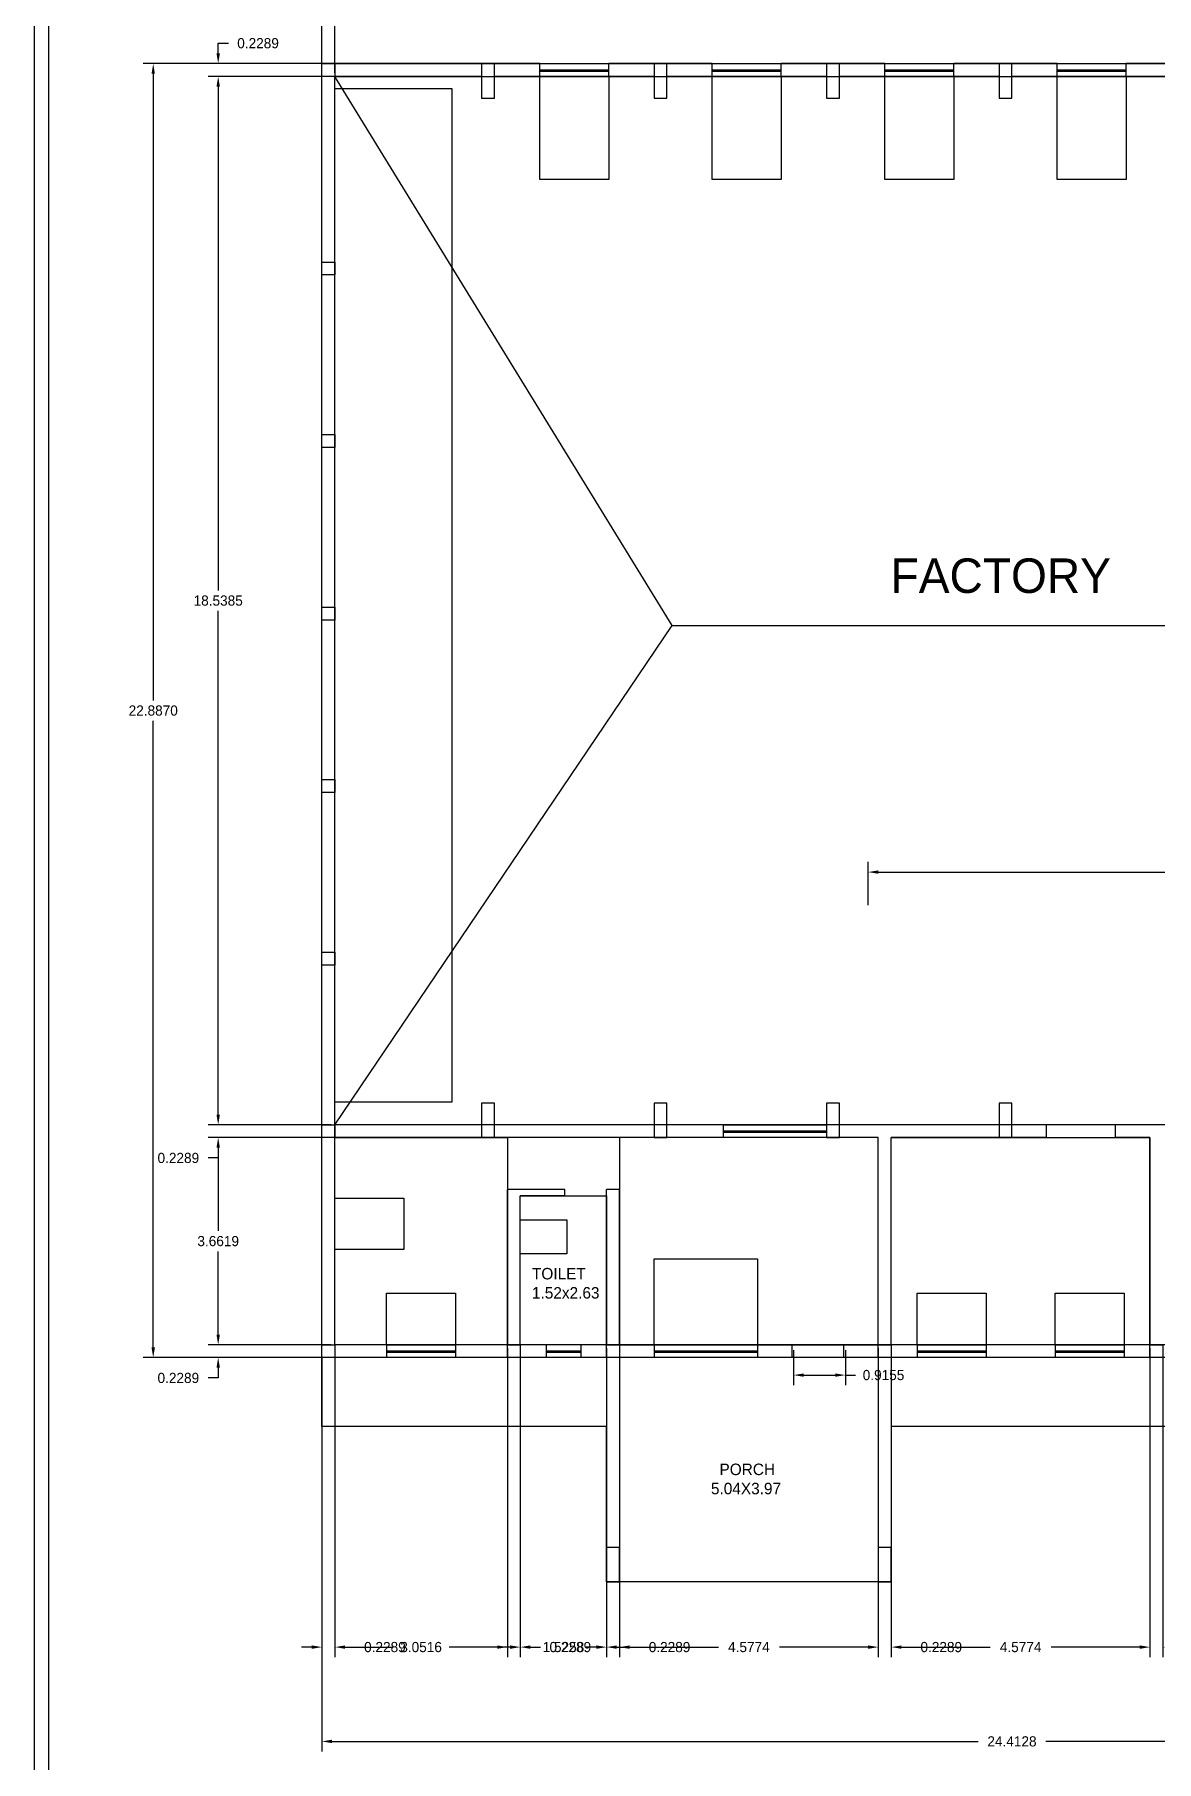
# Model space of a CAD drawing. Header units: metres. Extents: x 2266903 to 2267229, y 4174 to 4381.
# Drawn here: x 2267130.78 to 2267150.62, y 4224.98 to 4255.52 of the extents above; entities that cross this region are included whole.
import ezdxf

# ---------------------------------------------------------------- set-up
doc = ezdxf.new("R2010")
doc.units = ezdxf.units.M
doc.header["$LTSCALE"] = 3.5
doc.header["$MEASUREMENT"] = 0
doc.linetypes.add('CABLIN', pattern=[0.35, 0.25, -0.1])
doc.layers.get('0').update_dxf_attribs({"linetype": 'CONTINUOUS'})
for name, color, linetype, plot in [('BLK_1_COVERED_AREA', 140, 'CONTINUOUS', False), ('BLK_1_FLR_0_BLT_UP_AREA', 1, 'CONTINUOUS', False), ('PLAN_INFO', 1, 'CONTINUOUS', False)]:
    doc.layers.add(name, color=color, linetype=linetype, plot=plot)
for name, color, linetype in [('BLK_1_FLR_0_CARPET_AREA', 10, 'CONTINUOUS'), ('BLK_1_FLR_0_EXIT_WIDTH_DOOR', 2, 'CONTINUOUS'), ('BLK_1_FLR_0_REGULAR_ROOM_1', 117, 'CONTINUOUS'), ('BLK_1_FLR_0_REGULAR_ROOM_2', 117, 'CONTINUOUS'), ('BLK_1_FLR_0_REGULAR_ROOM_3', 117, 'CONTINUOUS'), ('BLK_1_FLR_0_REGULAR_ROOM_4', 117, 'CONTINUOUS'), ('BLK_1_FLR_0_ROOM_1_LIGHT_VENTILATION_1', 232, 'CONTINUOUS'), ('BLK_1_FLR_0_ROOM_1_LIGHT_VENTILATION_2', 232, 'CONTINUOUS'), ('BLK_1_FLR_0_ROOM_1_LIGHT_VENTILATION_3', 232, 'CONTINUOUS'), ('BLK_1_FLR_0_ROOM_1_LIGHT_VENTILATION_4', 232, 'CONTINUOUS'), ('BLK_1_FLR_0_WASH', 243, 'CONTINUOUS'), ('BLK_1_FLR_0_WATER_CLOSET', 213, 'CONTINUOUS')]:
    doc.layers.add(name, color=color, linetype=linetype)
doc.layers.add('DIST_EXIT', color=7, linetype='CONTINUOUS', lineweight=0)
doc.dimstyles.get("Standard").update_dxf_attribs({"dimtxt": 0.18, "dimasz": 0.18, "dimexe": 0.18, "dimexo": 0.0625, "dimgap": 0.09, "dimtad": 0, "dimtih": 1, "dimtoh": 1, "dimdec": 4, "dimzin": 0, "dimdsep": 46, "dimtxsty": 'Standard', "dimcen": 0.09, "dimadec": 0, "dimazin": 0, "dimtfac": 1, "dimtdec": 4, "dimtofl": 0, "dimtmove": 0, "dimatfit": 3, "dimfxl": 0, "dimtolj": 1, "dimtzin": 0, "dimarcsym": 0})

# ---------------------------------------------------------------- blocks, each defined once
blk = doc.blocks.new('*D121')
at = {"color": 0, "lineweight": -2}
for p, q in [((2267135.86, 4255.07), (2267135.86, 4256.544)), ((2267136.089, 4254.841), (2267136.089, 4256.544)), ((2267135.68, 4256.364), (2267135.5, 4256.364)), ((2267136.269, 4256.364), (2267136.449, 4256.364))]:
    blk.add_line(p, q, dxfattribs=at)
at = {"color": 0}
for points in [[(2267135.68, 4256.394), (2267135.68, 4256.334), (2267135.86, 4256.364)], [(2267136.269, 4256.394), (2267136.269, 4256.334), (2267136.089, 4256.364)]]:
    blk.add_solid(points, dxfattribs=at)
at = {"color": 0, "insert": (2267134.975, 4256.364), "char_height": 0.18, "attachment_point": 5}
blk.add_mtext('\\A1;0.2289', dxfattribs=at)
blk = doc.blocks.new('*D122')
at = {"color": 0, "lineweight": -2}
for p, q in [((2267136.089, 4254.841), (2267136.089, 4256.544)), ((2267160.044, 4254.841), (2267160.044, 4256.544)), ((2267136.269, 4256.364), (2267147.466, 4256.364)), ((2267159.864, 4256.364), (2267148.666, 4256.364))]:
    blk.add_line(p, q, dxfattribs=at)
at = {"color": 0}
for points in [[(2267136.269, 4256.394), (2267136.269, 4256.334), (2267136.089, 4256.364)], [(2267159.864, 4256.394), (2267159.864, 4256.334), (2267160.044, 4256.364)]]:
    blk.add_solid(points, dxfattribs=at)
at = {"color": 0, "insert": (2267148.066, 4256.364), "char_height": 0.18, "attachment_point": 5}
blk.add_mtext('\\A1;23.9551', dxfattribs=at)
blk = doc.blocks.new('*D169')
at = {"color": 0, "lineweight": -2}
for p, q in [((2267135.86, 4254.241), (2267135.86, 4257.793)), ((2267160.272, 4254.241), (2267160.272, 4257.793)), ((2267136.04, 4257.613), (2267147.466, 4257.613)), ((2267160.092, 4257.613), (2267148.666, 4257.613))]:
    blk.add_line(p, q, dxfattribs=at)
at = {"color": 0}
for points in [[(2267136.04, 4257.643), (2267136.04, 4257.583), (2267135.86, 4257.613)], [(2267160.092, 4257.643), (2267160.092, 4257.583), (2267160.272, 4257.613)]]:
    blk.add_solid(points, dxfattribs=at)
at = {"color": 0, "insert": (2267148.066, 4257.613), "char_height": 0.18, "attachment_point": 5}
blk.add_mtext('\\A1;24.4128', dxfattribs=at)
blk = doc.blocks.new('*D125')
at = {"color": 0, "lineweight": -2}
for p, q in [((2267134.025, 4232.529), (2267134.025, 4232.709)), ((2267136.026, 4232.349), (2267133.845, 4232.349)), ((2267135.797, 4232.12), (2267133.845, 4232.12)), ((2267134.025, 4231.94), (2267134.025, 4231.76)), ((2267134.025, 4231.76), (2267133.845, 4231.76))]:
    blk.add_line(p, q, dxfattribs=at)
at = {"color": 0}
for points in [[(2267133.995, 4232.529), (2267134.055, 4232.529), (2267134.025, 4232.349)], [(2267133.995, 4231.94), (2267134.055, 4231.94), (2267134.025, 4232.12)]]:
    blk.add_solid(points, dxfattribs=at)
at = {"color": 0, "insert": (2267133.32, 4231.76), "char_height": 0.18, "attachment_point": 5}
blk.add_mtext('\\A1;0.2289', dxfattribs=at)
blk = doc.blocks.new('*D126')
at = {"color": 0, "lineweight": -2}
for p, q in [((2267136.026, 4236.011), (2267133.845, 4236.011)), ((2267134.025, 4235.831), (2267134.025, 4234.36)), ((2267134.025, 4232.529), (2267134.025, 4234)), ((2267136.026, 4232.349), (2267133.845, 4232.349))]:
    blk.add_line(p, q, dxfattribs=at)
at = {"color": 0}
for points in [[(2267133.995, 4235.831), (2267134.055, 4235.831), (2267134.025, 4236.011)], [(2267133.995, 4232.529), (2267134.055, 4232.529), (2267134.025, 4232.349)]]:
    blk.add_solid(points, dxfattribs=at)
at = {"color": 0, "insert": (2267134.025, 4234.18), "char_height": 0.18, "attachment_point": 5}
blk.add_mtext('\\A1;3.6619', dxfattribs=at)
blk = doc.blocks.new('*D127')
at = {"color": 0, "lineweight": -2}
for p, q in [((2267134.025, 4236.42), (2267134.025, 4236.6)), ((2267136.026, 4236.24), (2267133.845, 4236.24)), ((2267136.026, 4236.011), (2267133.845, 4236.011)), ((2267134.025, 4235.831), (2267134.025, 4235.651)), ((2267134.025, 4235.651), (2267133.845, 4235.651))]:
    blk.add_line(p, q, dxfattribs=at)
at = {"color": 0}
for points in [[(2267133.995, 4236.42), (2267134.055, 4236.42), (2267134.025, 4236.24)], [(2267133.995, 4235.831), (2267134.055, 4235.831), (2267134.025, 4236.011)]]:
    blk.add_solid(points, dxfattribs=at)
at = {"color": 0, "insert": (2267133.32, 4235.651), "char_height": 0.18, "attachment_point": 5}
blk.add_mtext('\\A1;0.2289', dxfattribs=at)
blk = doc.blocks.new('*D128')
at = {"color": 0, "lineweight": -2}
for p, q in [((2267136.026, 4254.778), (2267133.845, 4254.778)), ((2267134.025, 4254.598), (2267134.025, 4245.689)), ((2267134.025, 4236.42), (2267134.025, 4245.329)), ((2267136.026, 4236.24), (2267133.845, 4236.24))]:
    blk.add_line(p, q, dxfattribs=at)
at = {"color": 0}
for points in [[(2267133.995, 4254.598), (2267134.055, 4254.598), (2267134.025, 4254.778)], [(2267133.995, 4236.42), (2267134.055, 4236.42), (2267134.025, 4236.24)]]:
    blk.add_solid(points, dxfattribs=at)
at = {"color": 0, "insert": (2267134.025, 4245.509), "char_height": 0.18, "attachment_point": 5}
blk.add_mtext('\\A1;18.5385', dxfattribs=at)
blk = doc.blocks.new('*D129')
at = {"color": 0, "lineweight": -2}
for p, q in [((2267134.025, 4255.187), (2267134.025, 4255.367)), ((2267134.025, 4255.367), (2267134.205, 4255.367)), ((2267135.797, 4255.007), (2267133.845, 4255.007)), ((2267136.026, 4254.778), (2267133.845, 4254.778)), ((2267134.025, 4254.598), (2267134.025, 4254.418))]:
    blk.add_line(p, q, dxfattribs=at)
at = {"color": 0}
for points in [[(2267133.995, 4255.187), (2267134.055, 4255.187), (2267134.025, 4255.007)], [(2267133.995, 4254.598), (2267134.055, 4254.598), (2267134.025, 4254.778)]]:
    blk.add_solid(points, dxfattribs=at)
at = {"color": 0, "insert": (2267134.73, 4255.367), "char_height": 0.18, "attachment_point": 5}
blk.add_mtext('\\A1;0.2289', dxfattribs=at)
blk = doc.blocks.new('*D130')
at = {"color": 0, "lineweight": -2}
for p, q in [((2267137.059, 4255.007), (2267132.696, 4255.007)), ((2267132.876, 4254.827), (2267132.876, 4243.744)), ((2267132.876, 4232.3), (2267132.876, 4243.384)), ((2267137.059, 4232.12), (2267132.696, 4232.12))]:
    blk.add_line(p, q, dxfattribs=at)
at = {"color": 0}
for points in [[(2267132.846, 4254.827), (2267132.906, 4254.827), (2267132.876, 4255.007)], [(2267132.846, 4232.3), (2267132.906, 4232.3), (2267132.876, 4232.12)]]:
    blk.add_solid(points, dxfattribs=at)
at = {"color": 0, "insert": (2267132.876, 4243.564), "char_height": 0.18, "attachment_point": 5}
blk.add_mtext('\\A1;22.8870', dxfattribs=at)
blk = doc.blocks.new('*D52')
at = {"color": 0, "lineweight": -2}
for p, q in [((2267136.089, 4232.287), (2267136.089, 4226.82)), ((2267135.86, 4232.058), (2267135.86, 4226.82)), ((2267135.68, 4227), (2267135.5, 4227)), ((2267136.269, 4227), (2267136.449, 4227))]:
    blk.add_line(p, q, dxfattribs=at)
at = {"color": 0}
for points in [[(2267135.68, 4227.03), (2267135.68, 4226.97), (2267135.86, 4227)], [(2267136.269, 4227.03), (2267136.269, 4226.97), (2267136.089, 4227)]]:
    blk.add_solid(points, dxfattribs=at)
at = {"color": 0, "insert": (2267136.974, 4227), "char_height": 0.18, "attachment_point": 5}
blk.add_mtext('\\A1;0.2289', dxfattribs=at)
blk = doc.blocks.new('*D137')
at = {"color": 0, "lineweight": -2}
for p, q in [((2267136.089, 4232.287), (2267136.089, 4226.82)), ((2267139.14, 4232.287), (2267139.14, 4226.82)), ((2267136.269, 4227), (2267137.119, 4227)), ((2267138.96, 4227), (2267138.109, 4227))]:
    blk.add_line(p, q, dxfattribs=at)
at = {"color": 0}
for points in [[(2267136.269, 4227.03), (2267136.269, 4226.97), (2267136.089, 4227)], [(2267138.96, 4227.03), (2267138.96, 4226.97), (2267139.14, 4227)]]:
    blk.add_solid(points, dxfattribs=at)
at = {"color": 0, "insert": (2267137.614, 4227), "char_height": 0.18, "attachment_point": 5}
blk.add_mtext('\\A1;3.0516', dxfattribs=at)
blk = doc.blocks.new('*D53')
at = {"color": 0, "lineweight": -2}
for p, q in [((2267139.14, 4232.287), (2267139.14, 4226.82)), ((2267139.369, 4232.287), (2267139.369, 4226.82)), ((2267138.96, 4227), (2267138.78, 4227)), ((2267139.549, 4227), (2267139.729, 4227))]:
    blk.add_line(p, q, dxfattribs=at)
at = {"color": 0}
for points in [[(2267138.96, 4227.03), (2267138.96, 4226.97), (2267139.14, 4227)], [(2267139.549, 4227.03), (2267139.549, 4226.97), (2267139.369, 4227)]]:
    blk.add_solid(points, dxfattribs=at)
at = {"color": 0, "insert": (2267140.254, 4227), "char_height": 0.18, "attachment_point": 5}
blk.add_mtext('\\A1;0.2289', dxfattribs=at)
blk = doc.blocks.new('*D54')
at = {"color": 0, "lineweight": -2}
for p, q in [((2267139.369, 4232.287), (2267139.369, 4226.82)), ((2267140.895, 4232.287), (2267140.895, 4226.82)), ((2267139.189, 4227), (2267139.009, 4227)), ((2267141.075, 4227), (2267141.255, 4227))]:
    blk.add_line(p, q, dxfattribs=at)
at = {"color": 0}
for points in [[(2267139.189, 4227.03), (2267139.189, 4226.97), (2267139.369, 4227)], [(2267141.075, 4227.03), (2267141.075, 4226.97), (2267140.895, 4227)]]:
    blk.add_solid(points, dxfattribs=at)
at = {"color": 0, "insert": (2267140.132, 4227), "char_height": 0.18, "attachment_point": 5}
blk.add_mtext('\\A1;1.5258', dxfattribs=at)
blk = doc.blocks.new('*D55')
at = {"color": 0, "lineweight": -2}
for p, q in [((2267140.895, 4232.287), (2267140.895, 4226.82)), ((2267141.124, 4232.287), (2267141.124, 4226.82)), ((2267140.715, 4227), (2267140.535, 4227)), ((2267141.304, 4227), (2267141.484, 4227))]:
    blk.add_line(p, q, dxfattribs=at)
at = {"color": 0}
for points in [[(2267140.715, 4227.03), (2267140.715, 4226.97), (2267140.895, 4227)], [(2267141.304, 4227.03), (2267141.304, 4226.97), (2267141.124, 4227)]]:
    blk.add_solid(points, dxfattribs=at)
at = {"color": 0, "insert": (2267142.009, 4227), "char_height": 0.18, "attachment_point": 5}
blk.add_mtext('\\A1;0.2289', dxfattribs=at)
blk = doc.blocks.new('*D138')
at = {"color": 0, "lineweight": -2}
for p, q in [((2267141.124, 4232.287), (2267141.124, 4226.82)), ((2267145.701, 4232.287), (2267145.701, 4226.82)), ((2267141.304, 4227), (2267142.872, 4227)), ((2267145.521, 4227), (2267143.952, 4227))]:
    blk.add_line(p, q, dxfattribs=at)
at = {"color": 0}
for points in [[(2267141.304, 4227.03), (2267141.304, 4226.97), (2267141.124, 4227)], [(2267145.521, 4227.03), (2267145.521, 4226.97), (2267145.701, 4227)]]:
    blk.add_solid(points, dxfattribs=at)
at = {"color": 0, "insert": (2267143.412, 4227), "char_height": 0.18, "attachment_point": 5}
blk.add_mtext('\\A1;4.5774', dxfattribs=at)
blk = doc.blocks.new('*D56')
at = {"color": 0, "lineweight": -2}
for p, q in [((2267145.701, 4232.287), (2267145.701, 4226.82)), ((2267145.93, 4232.287), (2267145.93, 4226.82)), ((2267145.521, 4227), (2267145.341, 4227)), ((2267146.11, 4227), (2267146.29, 4227))]:
    blk.add_line(p, q, dxfattribs=at)
at = {"color": 0}
for points in [[(2267145.521, 4227.03), (2267145.521, 4226.97), (2267145.701, 4227)], [(2267146.11, 4227.03), (2267146.11, 4226.97), (2267145.93, 4227)]]:
    blk.add_solid(points, dxfattribs=at)
at = {"color": 0, "insert": (2267146.815, 4227), "char_height": 0.18, "attachment_point": 5}
blk.add_mtext('\\A1;0.2289', dxfattribs=at)
blk = doc.blocks.new('*D57')
at = {"color": 0, "lineweight": -2}
for p, q in [((2267145.93, 4232.287), (2267145.93, 4226.82)), ((2267150.507, 4232.287), (2267150.507, 4226.82)), ((2267146.11, 4227), (2267147.679, 4227)), ((2267150.327, 4227), (2267148.759, 4227))]:
    blk.add_line(p, q, dxfattribs=at)
at = {"color": 0}
for points in [[(2267146.11, 4227.03), (2267146.11, 4226.97), (2267145.93, 4227)], [(2267150.327, 4227.03), (2267150.327, 4226.97), (2267150.507, 4227)]]:
    blk.add_solid(points, dxfattribs=at)
at = {"color": 0, "insert": (2267148.219, 4227), "char_height": 0.18, "attachment_point": 5}
blk.add_mtext('\\A1;4.5774', dxfattribs=at)
blk = doc.blocks.new('*D58')
at = {"color": 0, "lineweight": -2}
for p, q in [((2267150.507, 4232.287), (2267150.507, 4226.82)), ((2267150.736, 4232.287), (2267150.736, 4226.82)), ((2267150.327, 4227), (2267150.147, 4227)), ((2267150.916, 4227), (2267151.096, 4227))]:
    blk.add_line(p, q, dxfattribs=at)
at = {"color": 0}
for points in [[(2267150.327, 4227.03), (2267150.327, 4226.97), (2267150.507, 4227)], [(2267150.916, 4227.03), (2267150.916, 4226.97), (2267150.736, 4227)]]:
    blk.add_solid(points, dxfattribs=at)
at = {"color": 0, "insert": (2267151.621, 4227), "char_height": 0.18, "attachment_point": 5}
blk.add_mtext('\\A1;0.2289', dxfattribs=at)
blk = doc.blocks.new('*D143')
at = {"color": 0, "lineweight": -2}
for p, q in [((2267135.86, 4230.837), (2267135.86, 4225.152)), ((2267160.272, 4230.837), (2267160.272, 4225.152)), ((2267136.04, 4225.332), (2267147.466, 4225.332)), ((2267160.092, 4225.332), (2267148.666, 4225.332))]:
    blk.add_line(p, q, dxfattribs=at)
at = {"color": 0}
for points in [[(2267136.04, 4225.362), (2267136.04, 4225.302), (2267135.86, 4225.332)], [(2267160.092, 4225.362), (2267160.092, 4225.302), (2267160.272, 4225.332)]]:
    blk.add_solid(points, dxfattribs=at)
at = {"color": 0, "insert": (2267148.066, 4225.332), "char_height": 0.18, "attachment_point": 5}
blk.add_mtext('\\A1;24.4128', dxfattribs=at)
blk = doc.blocks.new('*D87')
at = {"layer": 'BLK_1_FLR_0_EXIT_WIDTH_DOOR', "color": 0, "lineweight": -2}
for p, q in [((2267144.203, 4232.255), (2267144.203, 4231.631)), ((2267145.119, 4232.255), (2267145.119, 4231.631)), ((2267144.383, 4231.811), (2267144.939, 4231.811)), ((2267145.119, 4231.811), (2267145.299, 4231.811))]:
    blk.add_line(p, q, dxfattribs=at)
at = {"layer": 'BLK_1_FLR_0_EXIT_WIDTH_DOOR', "color": 0}
for points in [[(2267144.383, 4231.841), (2267144.383, 4231.781), (2267144.203, 4231.811)], [(2267144.939, 4231.841), (2267144.939, 4231.781), (2267145.119, 4231.811)]]:
    blk.add_solid(points, dxfattribs=at)
at = {"layer": 'BLK_1_FLR_0_EXIT_WIDTH_DOOR', "color": 0, "insert": (2267145.794, 4231.811), "char_height": 0.18, "attachment_point": 5}
blk.add_mtext('\\A1;0.9155', dxfattribs=at)
blk = doc.blocks.new('*D89')
at = {"layer": 'DIST_EXIT', "color": 0, "lineweight": -2}
for p, q in [((2267145.523, 4240.123), (2267145.523, 4240.888)), ((2267145.703, 4240.708), (2267152.197, 4240.708)), ((2267159.892, 4240.708), (2267153.397, 4240.708)), ((2267160.072, 4240.123), (2267160.072, 4240.888))]:
    blk.add_line(p, q, dxfattribs=at)
at = {"layer": 'DIST_EXIT', "color": 0}
for points in [[(2267145.703, 4240.738), (2267145.703, 4240.678), (2267145.523, 4240.708)], [(2267159.892, 4240.738), (2267159.892, 4240.678), (2267160.072, 4240.708)]]:
    blk.add_solid(points, dxfattribs=at)
at = {"layer": 'DIST_EXIT', "color": 0, "insert": (2267152.797, 4240.708), "char_height": 0.18, "attachment_point": 5}
blk.add_mtext('\\A1;14.5489', dxfattribs=at)

msp = doc.modelspace()

# ---------------------------------------------------------------- linework, layer by layer
for p, q in [((2267139.712327, 4255.007174), (2267135.859682, 4255.007174)), ((2267135.859682, 4232.120174), (2267135.859682, 4255.007174)), ((2267138.682412, 4254.778304), (2267136.088552, 4254.778304)), ((2267136.088552, 4236.239834), (2267136.088552, 4254.778304)), ((2267142.054751, 4245.066496), (2267136.088552, 4254.778304)), ((2267139.712327, 4254.778304), (2267138.911282, 4254.778304)), ((2267139.712327, 4254.778304), (2267139.712327, 4255.007174)), ((2267139.712327, 4255.007174), (2267140.932967, 4255.007174)), ((2267140.932967, 4254.892739), (2267139.712327, 4254.892739)), ((2267140.932967, 4254.867309), (2267139.712327, 4254.867309)), ((2267140.932967, 4254.778304), (2267139.712327, 4254.778304)), ((2267142.763927, 4255.007174), (2267140.932967, 4255.007174)), ((2267140.932967, 4254.778304), (2267140.932967, 4255.007174)), ((2267141.734012, 4254.778304), (2267140.932967, 4254.778304)), ((2267142.763927, 4254.778304), (2267141.962882, 4254.778304)), ((2267142.763927, 4254.778304), (2267142.763927, 4255.007174)), ((2267142.763927, 4255.007174), (2267143.984567, 4255.007174)), ((2267143.984567, 4254.892739), (2267142.763927, 4254.892739)), ((2267143.984567, 4254.867309), (2267142.763927, 4254.867309)), ((2267143.984567, 4254.778304), (2267142.763927, 4254.778304)), ((2267145.815527, 4255.007174), (2267143.984567, 4255.007174)), ((2267143.984567, 4254.778304), (2267143.984567, 4255.007174)), ((2267144.785612, 4254.778304), (2267143.984567, 4254.778304)), ((2267145.815527, 4254.778304), (2267145.014482, 4254.778304)), ((2267145.815527, 4254.778304), (2267145.815527, 4255.007174)), ((2267145.815527, 4255.007174), (2267147.036167, 4255.007174)), ((2267147.036167, 4254.892739), (2267145.815527, 4254.892739)), ((2267147.036167, 4254.867309), (2267145.815527, 4254.867309)), ((2267147.036167, 4254.778304), (2267145.815527, 4254.778304)), ((2267148.867127, 4255.007174), (2267147.036167, 4255.007174)), ((2267147.036167, 4254.778304), (2267147.036167, 4255.007174)), ((2267147.837212, 4254.778304), (2267147.036167, 4254.778304)), ((2267148.867127, 4254.778304), (2267148.066082, 4254.778304)), ((2267148.867127, 4254.778304), (2267148.867127, 4255.007174)), ((2267148.867127, 4255.007174), (2267150.087767, 4255.007174)), ((2267150.087767, 4254.892739), (2267148.867127, 4254.892739)), ((2267150.087767, 4254.867309), (2267148.867127, 4254.867309)), ((2267150.087767, 4254.778304), (2267148.867127, 4254.778304)), ((2267151.918727, 4255.007174), (2267150.087767, 4255.007174)), ((2267150.087767, 4254.778304), (2267150.087767, 4255.007174)), ((2267150.888812, 4254.778304), (2267150.087767, 4254.778304)), ((2267136.088552, 4236.239834), (2267142.054751, 4245.066496)), ((2267142.054751, 4245.066496), (2267154.077414, 4245.066496)), ((2267138.682412, 4236.239834), (2267136.088552, 4236.239834)), ((2267141.734012, 4236.239834), (2267138.911282, 4236.239834)), ((2267142.954652, 4236.239834), (2267144.785612, 4236.239834)), ((2267142.954652, 4236.239834), (2267142.954652, 4236.010964)), ((2267144.785612, 4236.125399), (2267142.954652, 4236.125399)), ((2267144.785612, 4236.099969), (2267142.954652, 4236.099969)), ((2267147.837212, 4236.239834), (2267145.014482, 4236.239834)), ((2267148.676402, 4236.239834), (2267148.066082, 4236.239834)), ((2267148.676402, 4236.010964), (2267148.676402, 4236.239834)), ((2267149.897042, 4236.239834), (2267148.676402, 4236.239834)), ((2267150.888812, 4236.239834), (2267149.897042, 4236.239834)), ((2267149.897042, 4236.010964), (2267149.897042, 4236.239834)), ((2267141.123692, 4236.010964), (2267136.088552, 4236.010964)), ((2267136.088552, 4232.349044), (2267136.088552, 4236.010964)), ((2267141.962882, 4236.010964), (2267141.123692, 4236.010964)), ((2267144.785612, 4236.010964), (2267142.954652, 4236.010964)), ((2267145.701092, 4236.010964), (2267144.785612, 4236.010964)), ((2267145.701092, 4232.349044), (2267145.701092, 4236.010964)), ((2267148.676402, 4236.010964), (2267145.929962, 4236.010964)), ((2267145.929962, 4232.349044), (2267145.929962, 4236.010964)), ((2267150.507362, 4236.010964), (2267149.897042, 4236.010964)), ((2267150.507362, 4232.349044), (2267150.507362, 4236.010964)), ((2267140.157352, 4235.095484), (2267139.140152, 4235.095484)), ((2267139.140152, 4232.349044), (2267139.140152, 4235.095484)), ((2267140.157352, 4234.981049), (2267139.369022, 4234.981049)), ((2267139.369022, 4232.349044), (2267139.369022, 4234.981049)), ((2267140.157352, 4234.981049), (2267140.157352, 4235.095484)), ((2267141.123692, 4235.095484), (2267140.894822, 4235.095484)), ((2267140.894822, 4232.349044), (2267140.894822, 4235.095484)), ((2267141.123692, 4232.349044), (2267141.123692, 4235.095484)), ((2267137.004032, 4232.120174), (2267135.859682, 4232.120174)), ((2267137.004032, 4232.349044), (2267136.088552, 4232.349044)), ((2267137.004032, 4232.349044), (2267137.004032, 4232.120174)), ((2267137.004032, 4232.349044), (2267138.224672, 4232.349044)), ((2267138.224672, 4232.234609), (2267137.004032, 4232.234609)), ((2267138.224672, 4232.209179), (2267137.004032, 4232.209179)), ((2267138.224672, 4232.120174), (2267137.004032, 4232.120174)), ((2267139.140152, 4232.349044), (2267138.224672, 4232.349044)), ((2267138.224672, 4232.349044), (2267138.224672, 4232.120174)), ((2267139.826762, 4232.120174), (2267138.224672, 4232.120174)), ((2267139.140152, 4232.120174), (2267139.140152, 4230.899534)), ((2267139.826762, 4232.349044), (2267139.369022, 4232.349044)), ((2267139.369022, 4232.120174), (2267139.369022, 4230.899534)), ((2267139.826762, 4232.349044), (2267139.826762, 4232.120174)), ((2267140.437082, 4232.349044), (2267139.826762, 4232.349044)), ((2267140.437082, 4232.234609), (2267139.826762, 4232.234609)), ((2267140.437082, 4232.209179), (2267139.826762, 4232.209179)), ((2267140.437082, 4232.120174), (2267139.826762, 4232.120174)), ((2267140.894822, 4232.349044), (2267140.437082, 4232.349044)), ((2267140.437082, 4232.349044), (2267140.437082, 4232.120174)), ((2267141.734012, 4232.120174), (2267140.437082, 4232.120174)), ((2267140.894822, 4232.120174), (2267140.894822, 4228.153094)), ((2267141.734012, 4232.349044), (2267141.123692, 4232.349044)), ((2267141.734012, 4232.349044), (2267141.734012, 4232.120174)), ((2267141.734012, 4232.349044), (2267143.564972, 4232.349044)), ((2267143.564972, 4232.234609), (2267141.734012, 4232.234609)), ((2267143.564972, 4232.209179), (2267141.734012, 4232.209179)), ((2267143.564972, 4232.120174), (2267141.734012, 4232.120174)), ((2267144.175292, 4232.349044), (2267143.564972, 4232.349044)), ((2267143.564972, 4232.349044), (2267143.564972, 4232.120174)), ((2267144.175292, 4232.120174), (2267143.564972, 4232.120174)), ((2267144.175292, 4232.120174), (2267144.175292, 4232.349044)), ((2267145.090772, 4232.120174), (2267144.175292, 4232.120174)), ((2267145.701092, 4232.349044), (2267145.090772, 4232.349044)), ((2267145.090772, 4232.120174), (2267145.090772, 4232.349044)), ((2267146.387702, 4232.120174), (2267145.090772, 4232.120174)), ((2267146.387702, 4232.349044), (2267145.929962, 4232.349044)), ((2267145.929962, 4232.120174), (2267145.929962, 4228.153094)), ((2267146.387702, 4232.349044), (2267146.387702, 4232.120174)), ((2267146.387702, 4232.349044), (2267147.608342, 4232.349044)), ((2267147.608342, 4232.234609), (2267146.387702, 4232.234609)), ((2267147.608342, 4232.209179), (2267146.387702, 4232.209179)), ((2267147.608342, 4232.120174), (2267146.387702, 4232.120174)), ((2267148.828982, 4232.349044), (2267147.608342, 4232.349044)), ((2267147.608342, 4232.349044), (2267147.608342, 4232.120174)), ((2267148.828982, 4232.120174), (2267147.608342, 4232.120174)), ((2267148.828982, 4232.349044), (2267148.828982, 4232.120174)), ((2267148.828982, 4232.349044), (2267150.049622, 4232.349044)), ((2267150.049622, 4232.234609), (2267148.828982, 4232.234609)), ((2267150.049622, 4232.209179), (2267148.828982, 4232.209179)), ((2267150.049622, 4232.120174), (2267148.828982, 4232.120174)), ((2267150.507362, 4232.349044), (2267150.049622, 4232.349044)), ((2267150.049622, 4232.349044), (2267150.049622, 4232.120174)), ((2267151.460987, 4232.120174), (2267150.049622, 4232.120174)), ((2267150.507362, 4232.120174), (2267150.507362, 4230.899534)), ((2267140.894822, 4230.899534), (2267135.859682, 4230.899534)), ((2267156.076532, 4230.899534), (2267145.929962, 4230.899534)), ((2267145.929962, 4228.153094), (2267140.894822, 4228.153094))]:
    msp.add_line(p, q)
at = {"color": 4, "linetype": 'CABLIN', "lineweight": 25}
msp.add_line((2267135.859682, 4232.120174), (2267135.859682, 4230.899534), dxfattribs=at)
at = {"color": 0}
for points in [[(2267130.776248, 4279.54691), (2267228.706137, 4279.54691), (2267228.706137, 4209.444695), (2267130.776248, 4209.444695)], [(2267131.026248, 4279.29691), (2267228.456137, 4279.29691), (2267228.456137, 4209.694695), (2267131.026248, 4209.694695)]]:
    msp.add_lwpolyline(points, close=True, dxfattribs=at)
msp.add_lwpolyline([(2267212.831818, 4209.694695), (2267131.026248, 4209.694695), (2267131.026248, 4279.29691), (2267212.831818, 4279.29691), (2267212.831818, 4232.270406)], dxfattribs=at)
for points in [[(2267135.859682, 4254.778304), (2267135.859682, 4255.007174), (2267136.088552, 4255.007174), (2267136.088552, 4254.778304)], [(2267138.911282, 4254.396854), (2267138.911282, 4255.007174), (2267138.682412, 4255.007174), (2267138.682412, 4254.396854)], [(2267141.962882, 4254.396854), (2267141.962882, 4255.007174), (2267141.734012, 4255.007174), (2267141.734012, 4254.396854)], [(2267145.014482, 4254.396854), (2267145.014482, 4255.007174), (2267144.785612, 4255.007174), (2267144.785612, 4254.396854)], [(2267148.066082, 4254.396854), (2267148.066082, 4255.007174), (2267147.837212, 4255.007174), (2267147.837212, 4254.396854)], [(2267135.859682, 4251.268964), (2267135.859682, 4251.497834), (2267136.088552, 4251.497834), (2267136.088552, 4251.268964)], [(2267135.859682, 4248.217364), (2267135.859682, 4248.446234), (2267136.088552, 4248.446234), (2267136.088552, 4248.217364)], [(2267135.859682, 4245.165764), (2267135.859682, 4245.394634), (2267136.088552, 4245.394634), (2267136.088552, 4245.165764)], [(2267135.859682, 4242.114164), (2267135.859682, 4242.343034), (2267136.088552, 4242.343034), (2267136.088552, 4242.114164)], [(2267135.859682, 4239.062564), (2267135.859682, 4239.291434), (2267136.088552, 4239.291434), (2267136.088552, 4239.062564)], [(2267138.911282, 4236.010964), (2267138.911282, 4236.621284), (2267138.682412, 4236.621284), (2267138.682412, 4236.010964)], [(2267141.962882, 4236.010964), (2267141.962882, 4236.621284), (2267141.734012, 4236.621284), (2267141.734012, 4236.010964)], [(2267145.014482, 4236.010964), (2267145.014482, 4236.621284), (2267144.785612, 4236.621284), (2267144.785612, 4236.010964)], [(2267148.066082, 4236.010964), (2267148.066082, 4236.621284), (2267147.837212, 4236.621284), (2267147.837212, 4236.010964)], [(2267135.859682, 4236.010964), (2267135.859682, 4236.239834), (2267136.088552, 4236.239834), (2267136.088552, 4236.010964)], [(2267135.859682, 4232.120174), (2267135.859682, 4232.349044), (2267136.088552, 4232.349044), (2267136.088552, 4232.120174)], [(2267139.140152, 4232.120174), (2267139.140152, 4232.349044), (2267139.369022, 4232.349044), (2267139.369022, 4232.120174)], [(2267140.894822, 4232.120174), (2267140.894822, 4232.349044), (2267141.123692, 4232.349044), (2267141.123692, 4232.120174)], [(2267145.701092, 4232.120174), (2267145.701092, 4232.349044), (2267145.929962, 4232.349044), (2267145.929962, 4232.120174)], [(2267150.507362, 4232.120174), (2267150.507362, 4232.349044), (2267150.736232, 4232.349044), (2267150.736232, 4232.120174)], [(2267141.123692, 4228.153094), (2267141.123692, 4228.763414), (2267140.894822, 4228.763414), (2267140.894822, 4228.153094)], [(2267145.929962, 4228.153094), (2267145.929962, 4228.763414), (2267145.701092, 4228.763414), (2267145.701092, 4228.153094)]]:
    msp.add_lwpolyline(points, close=True)
at = {"layer": 'BLK_1_COVERED_AREA'}
msp.add_lwpolyline([(2267135.859682, 4255.007174), (2267160.272482, 4255.007174), (2267160.272482, 4230.899534), (2267145.929962, 4230.899534), (2267145.929962, 4228.153094), (2267140.894822, 4228.153094), (2267140.894822, 4230.899534), (2267135.859682, 4230.899534)], close=True, dxfattribs=at)
at = {"layer": 'BLK_1_FLR_0_BLT_UP_AREA', "color": 45}
msp.add_lwpolyline([(2267135.859682, 4255.007174), (2267160.272482, 4255.007174), (2267160.272482, 4230.899534), (2267145.929962, 4230.899534), (2267145.929962, 4228.153094), (2267140.894822, 4228.153094), (2267140.894822, 4230.899534), (2267135.859682, 4230.899534)], close=True, dxfattribs=at)
at = {"layer": 'BLK_1_FLR_0_CARPET_AREA', "color": 14}
msp.add_lwpolyline([(2267136.088552, 4254.778304), (2267160.043612, 4254.778304), (2267160.043612, 4236.239834), (2267155.847662, 4236.239834), (2267155.847662, 4232.349044), (2267136.088552, 4232.349044), (2267136.088552, 4254.778304)], dxfattribs=at)
at = {"layer": 'BLK_1_FLR_0_REGULAR_ROOM_1', "color": 4, "ltscale": 400}
msp.add_lwpolyline([(2267136.088552, 4254.778304), (2267160.043612, 4254.778304), (2267160.043612, 4236.239834), (2267136.088552, 4236.239834)], close=True, dxfattribs=at)
at = {"layer": 'BLK_1_FLR_0_REGULAR_ROOM_2', "color": 4, "ltscale": 400}
msp.add_lwpolyline([(2267139.140152, 4232.349044), (2267136.088552, 4232.349044), (2267136.088552, 4236.010964), (2267139.140152, 4236.010964)], close=True, dxfattribs=at)
at = {"layer": 'BLK_1_FLR_0_REGULAR_ROOM_3', "color": 4, "ltscale": 400}
msp.add_lwpolyline([(2267145.701092, 4236.010964), (2267141.123692, 4236.010964), (2267141.123692, 4232.349044), (2267145.701092, 4232.349044)], close=True, dxfattribs=at)
at = {"layer": 'BLK_1_FLR_0_REGULAR_ROOM_4', "color": 4, "ltscale": 400}
msp.add_lwpolyline([(2267145.929962, 4236.010964), (2267150.507362, 4236.010964), (2267150.507362, 4232.349044), (2267145.929962, 4232.349044)], close=True, dxfattribs=at)
at = {"layer": 'BLK_1_FLR_0_ROOM_1_LIGHT_VENTILATION_1'}
for points in [[(2267139.712327, 4254.778304), (2267140.932967, 4254.778304), (2267140.932967, 4252.958304), (2267139.712327, 4252.958304)], [(2267142.763927, 4254.778304), (2267143.984567, 4254.778304), (2267143.984567, 4252.958304), (2267142.763927, 4252.958304)], [(2267145.815527, 4254.778304), (2267147.036167, 4254.778304), (2267147.036167, 4252.958304), (2267145.815527, 4252.958304)], [(2267148.867127, 4254.778304), (2267150.087767, 4254.778304), (2267150.087767, 4252.958304), (2267148.867127, 4252.958304)], [(2267136.088552, 4254.567923), (2267138.15653, 4254.567923), (2267138.15653, 4236.640165), (2267136.088552, 4236.640165)]]:
    msp.add_lwpolyline(points, close=True, dxfattribs=at)
at = {"layer": 'BLK_1_FLR_0_ROOM_1_LIGHT_VENTILATION_2'}
for points in [[(2267136.088552, 4234.942385), (2267137.309192, 4234.942385), (2267137.309192, 4234.032385), (2267136.088552, 4234.032385)], [(2267137.004032, 4233.259044), (2267138.224672, 4233.259044), (2267138.224672, 4232.349044), (2267137.004032, 4232.349044)]]:
    msp.add_lwpolyline(points, close=True, dxfattribs=at)
at = {"layer": 'BLK_1_FLR_0_ROOM_1_LIGHT_VENTILATION_3'}
msp.add_lwpolyline([(2267143.564972, 4232.349044), (2267141.734012, 4232.349044), (2267141.734012, 4233.869044), (2267143.564972, 4233.869044)], close=True, dxfattribs=at)
at = {"layer": 'BLK_1_FLR_0_ROOM_1_LIGHT_VENTILATION_4'}
for points in [[(2267146.387702, 4233.259044), (2267147.608342, 4233.259044), (2267147.608342, 4232.349044), (2267146.387702, 4232.349044)], [(2267148.828982, 4233.259044), (2267150.049622, 4233.259044), (2267150.049622, 4232.349044), (2267148.828982, 4232.349044)]]:
    msp.add_lwpolyline(points, close=True, dxfattribs=at)
at = {"layer": 'BLK_1_FLR_0_WASH', "color": 60}
msp.add_lwpolyline([(2267140.193327, 4233.955878), (2267139.369022, 4233.955878), (2267139.369022, 4234.555878), (2267140.193327, 4234.555878)], close=True, dxfattribs=at)
at = {"layer": 'BLK_1_FLR_0_WATER_CLOSET'}
msp.add_lwpolyline([(2267139.369022, 4234.981049), (2267140.894822, 4234.981049), (2267140.894822, 4232.349044), (2267139.369022, 4232.349044)], close=True, dxfattribs=at)

# ---------------------------------------------------------------- texts
at = {"char_height": 0.20344, "attachment_point": 1}
for s, insert in [('TOILET\\P1.52x2.63', (2267139.575052, 4233.706947)), ('  PORCH\\P5.04X3.97', (2267142.74109, 4230.245697))]:
    msp.add_mtext_dynamic_manual_height_columns(s, width=71.25003405, gutter_width=40, heights=[0], dxfattribs=dict(at, insert=insert))
at = {"layer": 'PLAN_INFO', "insert": (2267145.918923, 4246.255164), "char_height": 0.61, "width": 36.17558265, "attachment_point": 1}
msp.add_mtext('FACTORY', dxfattribs=at)

# ---------------------------------------------------------------- dimensions: what is measured, and where the dimension line sits
for p1, p2, distance, picture, middle in [((2267135.859682, 4254.178036), (2267160.272482, 4254.178036), 3.43526, '*D169', (2267148.066082, 4257.613296)), ((2267137.12195, 4255.007174), (2267137.12195, 4232.120174), -4.245738, '*D130', (2267132.876212, 4243.563674)), ((2267135.859682, 4230.899534), (2267160.272482, 4230.899534), -5.56774, '*D143', (2267148.066082, 4225.331794))]:
    dim = msp.add_aligned_dim(p1=p1, p2=p2, distance=distance, dimstyle='Standard')
    dim.commit()
    dim.dimension.update_dxf_attribs({"geometry": picture, "text_midpoint": middle})
for base, p1, p2, picture, middle in [((2267135.859682, 4256.364013), (2267136.088552, 4254.778304), (2267135.859682, 4255.007174), '*D121', (2267134.974682, 4256.364013)), ((2267160.043612, 4256.364013), (2267136.088552, 4254.778304), (2267160.043612, 4254.778304), '*D122', (2267148.066082, 4256.364013)), ((2267136.088552, 4227.000373), (2267135.859682, 4232.120174), (2267136.088552, 4232.349044), '*D52', (2267136.973552, 4227.000373)), ((2267139.140152, 4227.000373), (2267136.088552, 4232.349044), (2267139.140152, 4232.349044), '*D137', (2267137.614352, 4227.000373)), ((2267139.369022, 4227.000373), (2267139.140152, 4232.349044), (2267139.369022, 4232.349044), '*D53', (2267140.254022, 4227.000373)), ((2267140.894822, 4227.000373), (2267139.369022, 4232.349044), (2267140.894822, 4232.349044), '*D54', (2267140.131922, 4227.000373)), ((2267141.123692, 4227.000373), (2267140.894822, 4232.349044), (2267141.123692, 4232.349044), '*D55', (2267142.008692, 4227.000373)), ((2267145.701092, 4227.000373), (2267141.123692, 4232.349044), (2267145.701092, 4232.349044), '*D138', (2267143.412392, 4227.000373)), ((2267145.929962, 4227.000373), (2267145.701092, 4232.349044), (2267145.929962, 4232.349044), '*D56', (2267146.814962, 4227.000373)), ((2267150.507362, 4227.000373), (2267145.929962, 4232.349044), (2267150.507362, 4232.349044), '*D57', (2267148.218662, 4227.000373)), ((2267150.736232, 4227.000373), (2267150.507362, 4232.349044), (2267150.736232, 4232.349044), '*D58', (2267151.621232, 4227.000373))]:
    dim = msp.add_linear_dim(base=base, p1=p1, p2=p2, dimstyle='Standard')
    dim.commit()
    dim.dimension.update_dxf_attribs({"geometry": picture, "text_midpoint": middle})
for base, p1, p2, picture, middle in [((2267134.024901, 4255.007174), (2267136.088552, 4254.778304), (2267135.859682, 4255.007174), '*D129', (2267134.729901, 4255.367174)), ((2267134.024901, 4236.239834), (2267136.088552, 4254.778304), (2267136.088552, 4236.239834), '*D128', (2267134.024901, 4245.509069)), ((2267134.024901, 4236.010964), (2267136.088552, 4236.239834), (2267136.088552, 4236.010964), '*D127', (2267133.319901, 4235.650964)), ((2267134.024901, 4232.349044), (2267136.088552, 4236.010964), (2267136.088552, 4232.349044), '*D126', (2267134.024901, 4234.180004)), ((2267134.024901, 4232.120174), (2267136.088552, 4232.349044), (2267135.859682, 4232.120174), '*D125', (2267133.319901, 4231.760174))]:
    dim = msp.add_linear_dim(base=base, p1=p1, p2=p2, angle=270, dimstyle='Standard')
    dim.commit()
    dim.dimension.update_dxf_attribs({"geometry": picture, "text_midpoint": middle})
at = {"layer": 'BLK_1_FLR_0_EXIT_WIDTH_DOOR', "color": 0}
dim = msp.add_aligned_dim(p1=(2267144.203421, 4232.317142), p2=(2267145.118901, 4232.317142), distance=-0.506449, dimstyle='Standard', dxfattribs=at)
dim.commit()
dim.dimension.update_dxf_attribs({"geometry": '*D87', "text_midpoint": (2267145.793901, 4231.810693)})
at = {"layer": 'DIST_EXIT', "color": 0}
dim = msp.add_aligned_dim(p1=(2267160.071741, 4240.060739), p2=(2267145.522866, 4240.060739), distance=-0.64742, dimstyle='Standard', dxfattribs=at)
dim.commit()
dim.dimension.update_dxf_attribs({"geometry": '*D89', "text_midpoint": (2267152.797303, 4240.708159)})

doc.saveas('drawing.dxf')
